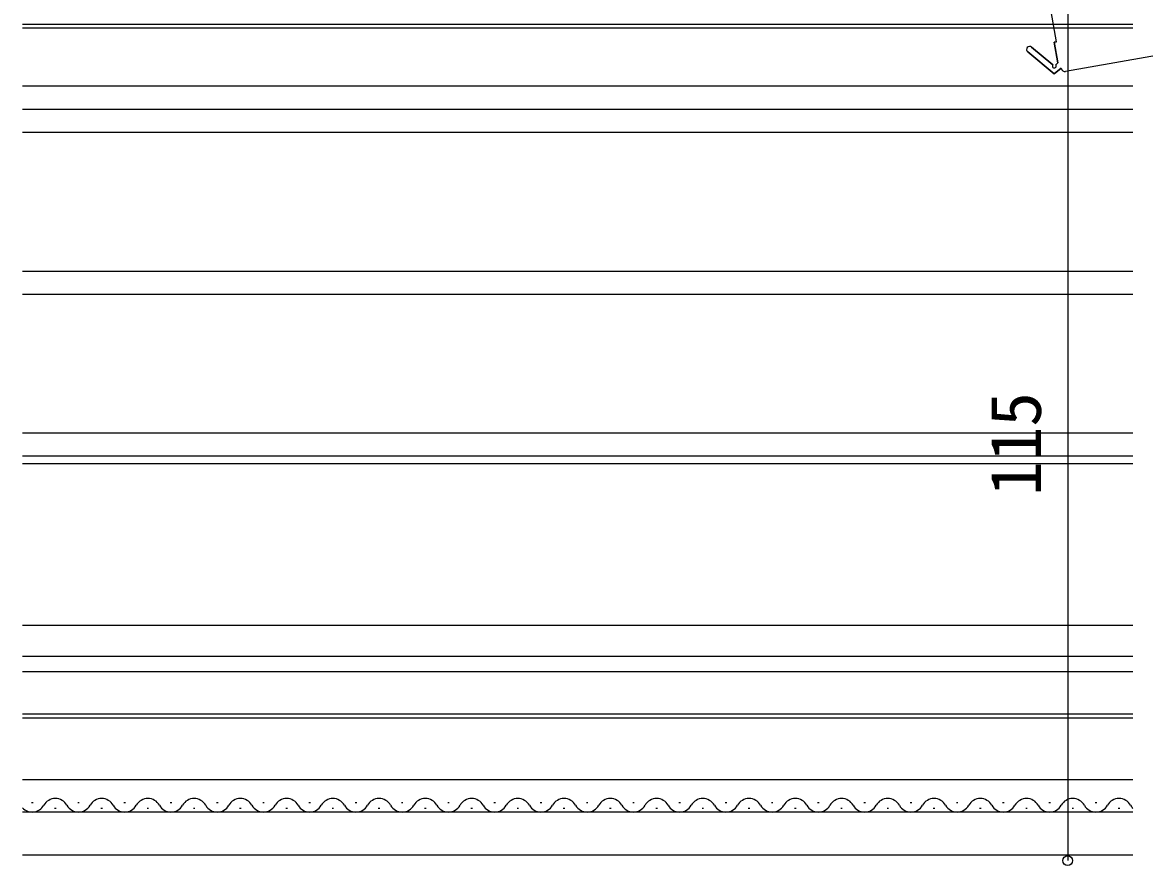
# Model space of a CAD drawing. Units: millimetres, scale not verified. Extents: x -525 to 525, y -783 to 778.
# Drawn here: x 163.1 to 308.7, y -481.5 to -372.1 of the extents above; entities that cross this region are included whole.
import ezdxf
from ezdxf.enums import TextEntityAlignment as Align

# ---------------------------------------------------------------- set-up
doc = ezdxf.new("R2010")
doc.units = ezdxf.units.MM
doc.header["$LTSCALE"] = 4
doc.layers.add('0-4_YKK_12', color=2, linetype='Continuous')
doc.layers.add('0-7_YKK_D', color=6, linetype='Continuous')
doc.styles.add('ＭＳ ゴシック', font='')
doc.styles.get('ＭＳ ゴシック').set_extended_font_data('MS Gothic')

msp = doc.modelspace()

# ---------------------------------------------------------------- linework, layer by layer
at = {"layer": '0-4_YKK_12'}
for p, q in [((307.214, -372.388), (163.128, -372.388)), ((307.214, -372.888), (163.128, -372.888)), ((294.06, -375.345), (296.808, -377.623)), ((296.808, -377.623), (294.06, -375.345)), ((316.194, -375.367), (298.467, -378.488)), ((307.214, -380.388), (163.128, -380.388)), ((163.128, -383.387), (307.214, -383.387)), ((163.128, -386.388), (307.214, -386.388)), ((163.128, -404.388), (307.214, -404.388)), ((163.128, -407.388), (307.214, -407.388)), ((163.128, -425.383), (307.214, -425.387)), ((163.128, -428.388), (307.214, -428.388)), ((307.214, -429.388), (163.128, -429.388)), ((307.214, -450.388), (163.128, -450.388)), ((307.214, -454.388), (163.128, -454.388)), ((307.214, -456.388), (163.128, -456.388)), ((307.214, -461.888), (163.128, -461.888)), ((307.214, -462.388), (163.128, -462.388)), ((307.214, -470.388), (163.128, -470.388)), ((307.214, -474.588), (163.128, -474.588)), ((164.301, -473.328), (164.501, -473.328)), ((167.301, -474.088), (167.501, -474.088)), ((170.301, -473.328), (170.501, -473.328)), ((173.301, -474.088), (173.501, -474.088)), ((176.301, -473.328), (176.501, -473.328)), ((179.301, -474.088), (179.501, -474.088)), ((182.301, -473.328), (182.501, -473.328)), ((185.301, -474.088), (185.501, -474.088)), ((188.301, -473.328), (188.501, -473.328)), ((191.301, -474.088), (191.501, -474.088)), ((194.301, -473.328), (194.501, -473.328)), ((197.301, -474.088), (197.501, -474.088)), ((200.301, -473.328), (200.501, -473.328)), ((203.301, -474.088), (203.501, -474.088)), ((206.301, -473.328), (206.501, -473.328)), ((209.301, -474.088), (209.501, -474.088)), ((212.301, -473.328), (212.501, -473.328)), ((215.301, -474.088), (215.501, -474.088)), ((218.301, -473.328), (218.501, -473.328)), ((221.301, -474.088), (221.501, -474.088)), ((224.301, -473.328), (224.501, -473.328)), ((227.301, -474.088), (227.501, -474.088)), ((230.301, -473.328), (230.501, -473.328)), ((233.301, -474.088), (233.501, -474.088)), ((236.301, -473.328), (236.501, -473.328)), ((239.301, -474.088), (239.501, -474.088)), ((242.301, -473.328), (242.501, -473.328)), ((245.301, -474.088), (245.501, -474.088)), ((248.301, -473.328), (248.501, -473.328)), ((251.301, -474.088), (251.501, -474.088)), ((254.301, -473.328), (254.501, -473.328)), ((257.301, -474.088), (257.501, -474.088)), ((260.301, -473.328), (260.501, -473.328)), ((263.301, -474.088), (263.501, -474.088)), ((266.301, -473.328), (266.501, -473.328)), ((269.301, -474.088), (269.501, -474.088)), ((272.301, -473.328), (272.501, -473.328)), ((275.301, -474.088), (275.501, -474.088)), ((278.301, -473.328), (278.501, -473.328)), ((281.301, -474.088), (281.501, -474.088)), ((284.301, -473.328), (284.501, -473.328)), ((287.301, -474.088), (287.501, -474.088)), ((290.301, -473.328), (290.501, -473.328)), ((293.301, -474.088), (293.501, -474.088)), ((296.301, -473.328), (296.501, -473.328)), ((299.301, -474.088), (299.501, -474.088)), ((302.301, -473.328), (302.501, -473.328)), ((305.301, -474.088), (305.501, -474.088)), ((307.214, -480.188), (163.128, -480.188))]:
    msp.add_line(p, q, dxfattribs=at)
for points in [[(297.192, -377.622), (297.462, -377.395), (296.985, -374.687), (297.281, -374.635), (293.987, -355.923)], [(297.281, -374.635), (296.985, -374.687), (297.462, -377.395), (297.192, -377.622)], [(297.888, -378.082), (297.003, -378.824), (293.55, -375.961)], [(293.55, -375.961), (297.003, -378.824), (297.888, -378.082)]]:
    msp.add_lwpolyline(points, dxfattribs=at)
for centre, radius, start, end in [((293.805, -375.653), 0.4, 50.34173, 230.34173), ((293.805, -375.653), 0.4, 50.34173, 230.34173), ((297, -377.783), 0.25, 140.34173, 39.98471), ((297, -377.783), 0.25, 140.34173, 39.98471), ((298.38, -377.995), 0.5, 189.98471, 279.98471), ((167.401, -474.546), 1.718, 29.20254, 150.79746), ((173.401, -474.546), 1.718, 29.20254, 150.79746), ((179.401, -474.546), 1.718, 29.20254, 150.79746), ((185.401, -474.546), 1.718, 29.20254, 150.79746), ((191.401, -474.546), 1.718, 29.20254, 150.79746), ((197.401, -474.546), 1.718, 29.20254, 150.79746), ((203.401, -474.546), 1.718, 29.20254, 150.79746), ((209.401, -474.546), 1.718, 29.20254, 150.79746), ((215.401, -474.546), 1.718, 29.20254, 150.79746), ((221.401, -474.546), 1.718, 29.20254, 150.79746), ((227.401, -474.546), 1.718, 29.20254, 150.79746), ((233.401, -474.546), 1.718, 29.20254, 150.79746), ((239.401, -474.546), 1.718, 29.20254, 150.79746), ((245.401, -474.546), 1.718, 29.20254, 150.79746), ((251.401, -474.546), 1.718, 29.20254, 150.79746), ((257.401, -474.546), 1.718, 29.20254, 150.79746), ((263.401, -474.546), 1.718, 29.20254, 150.79746), ((269.401, -474.546), 1.718, 29.20254, 150.79746), ((275.401, -474.546), 1.718, 29.20254, 150.79746), ((281.401, -474.546), 1.718, 29.20254, 150.79746), ((287.401, -474.546), 1.718, 29.20254, 150.79746), ((293.401, -474.546), 1.718, 29.20254, 150.79746), ((299.401, -474.546), 1.718, 29.20254, 150.79746), ((305.401, -474.546), 1.718, 29.20254, 150.79746), ((164.401, -472.869), 1.718, 222.19945, 330.79746), ((170.401, -472.869), 1.718, 209.20254, 330.79746), ((176.401, -472.869), 1.718, 209.20254, 330.79746), ((182.401, -472.869), 1.718, 209.20254, 330.79746), ((188.401, -472.869), 1.718, 209.20254, 330.79746), ((194.401, -472.869), 1.718, 209.20254, 330.79746), ((200.401, -472.869), 1.718, 209.20254, 330.79746), ((206.401, -472.869), 1.718, 209.20254, 330.79746), ((212.401, -472.869), 1.718, 209.20254, 330.79746), ((218.401, -472.869), 1.718, 209.20254, 330.79746), ((224.401, -472.869), 1.718, 209.20254, 330.79746), ((230.401, -472.869), 1.718, 209.20254, 330.79746), ((236.401, -472.869), 1.718, 209.20254, 330.79746), ((242.401, -472.869), 1.718, 209.20254, 330.79746), ((248.401, -472.869), 1.718, 209.20254, 330.79746), ((254.401, -472.869), 1.718, 209.20254, 330.79746), ((260.401, -472.869), 1.718, 209.20254, 330.79746), ((266.401, -472.869), 1.718, 209.20254, 330.79746), ((272.401, -472.869), 1.718, 209.20254, 330.79746), ((278.401, -472.869), 1.718, 209.20254, 330.79746), ((284.401, -472.869), 1.718, 209.20254, 330.79746), ((290.401, -472.869), 1.718, 209.20254, 330.79746), ((296.401, -472.869), 1.718, 209.20254, 330.79746), ((302.401, -472.869), 1.718, 209.20254, 330.79746), ((308.401, -472.869), 1.718, 209.20254, 226.30068)]:
    msp.add_arc(centre, radius, start, end, dxfattribs=at)
at = {"layer": '0-7_YKK_D'}
msp.add_line((298.746, -365.888), (298.746, -480.888), dxfattribs=at)
msp.add_circle((298.746, -480.888), 0.637, dxfattribs=at)

# ---------------------------------------------------------------- texts
at = {"layer": '0-7_YKK_D', "style": 'ＭＳ ゴシック'}
msp.add_text('115', height=6.598, rotation=90, dxfattribs=at).set_placement((297.246, -433.564), align=Align.BOTTOM_LEFT)

doc.saveas('drawing.dxf')
